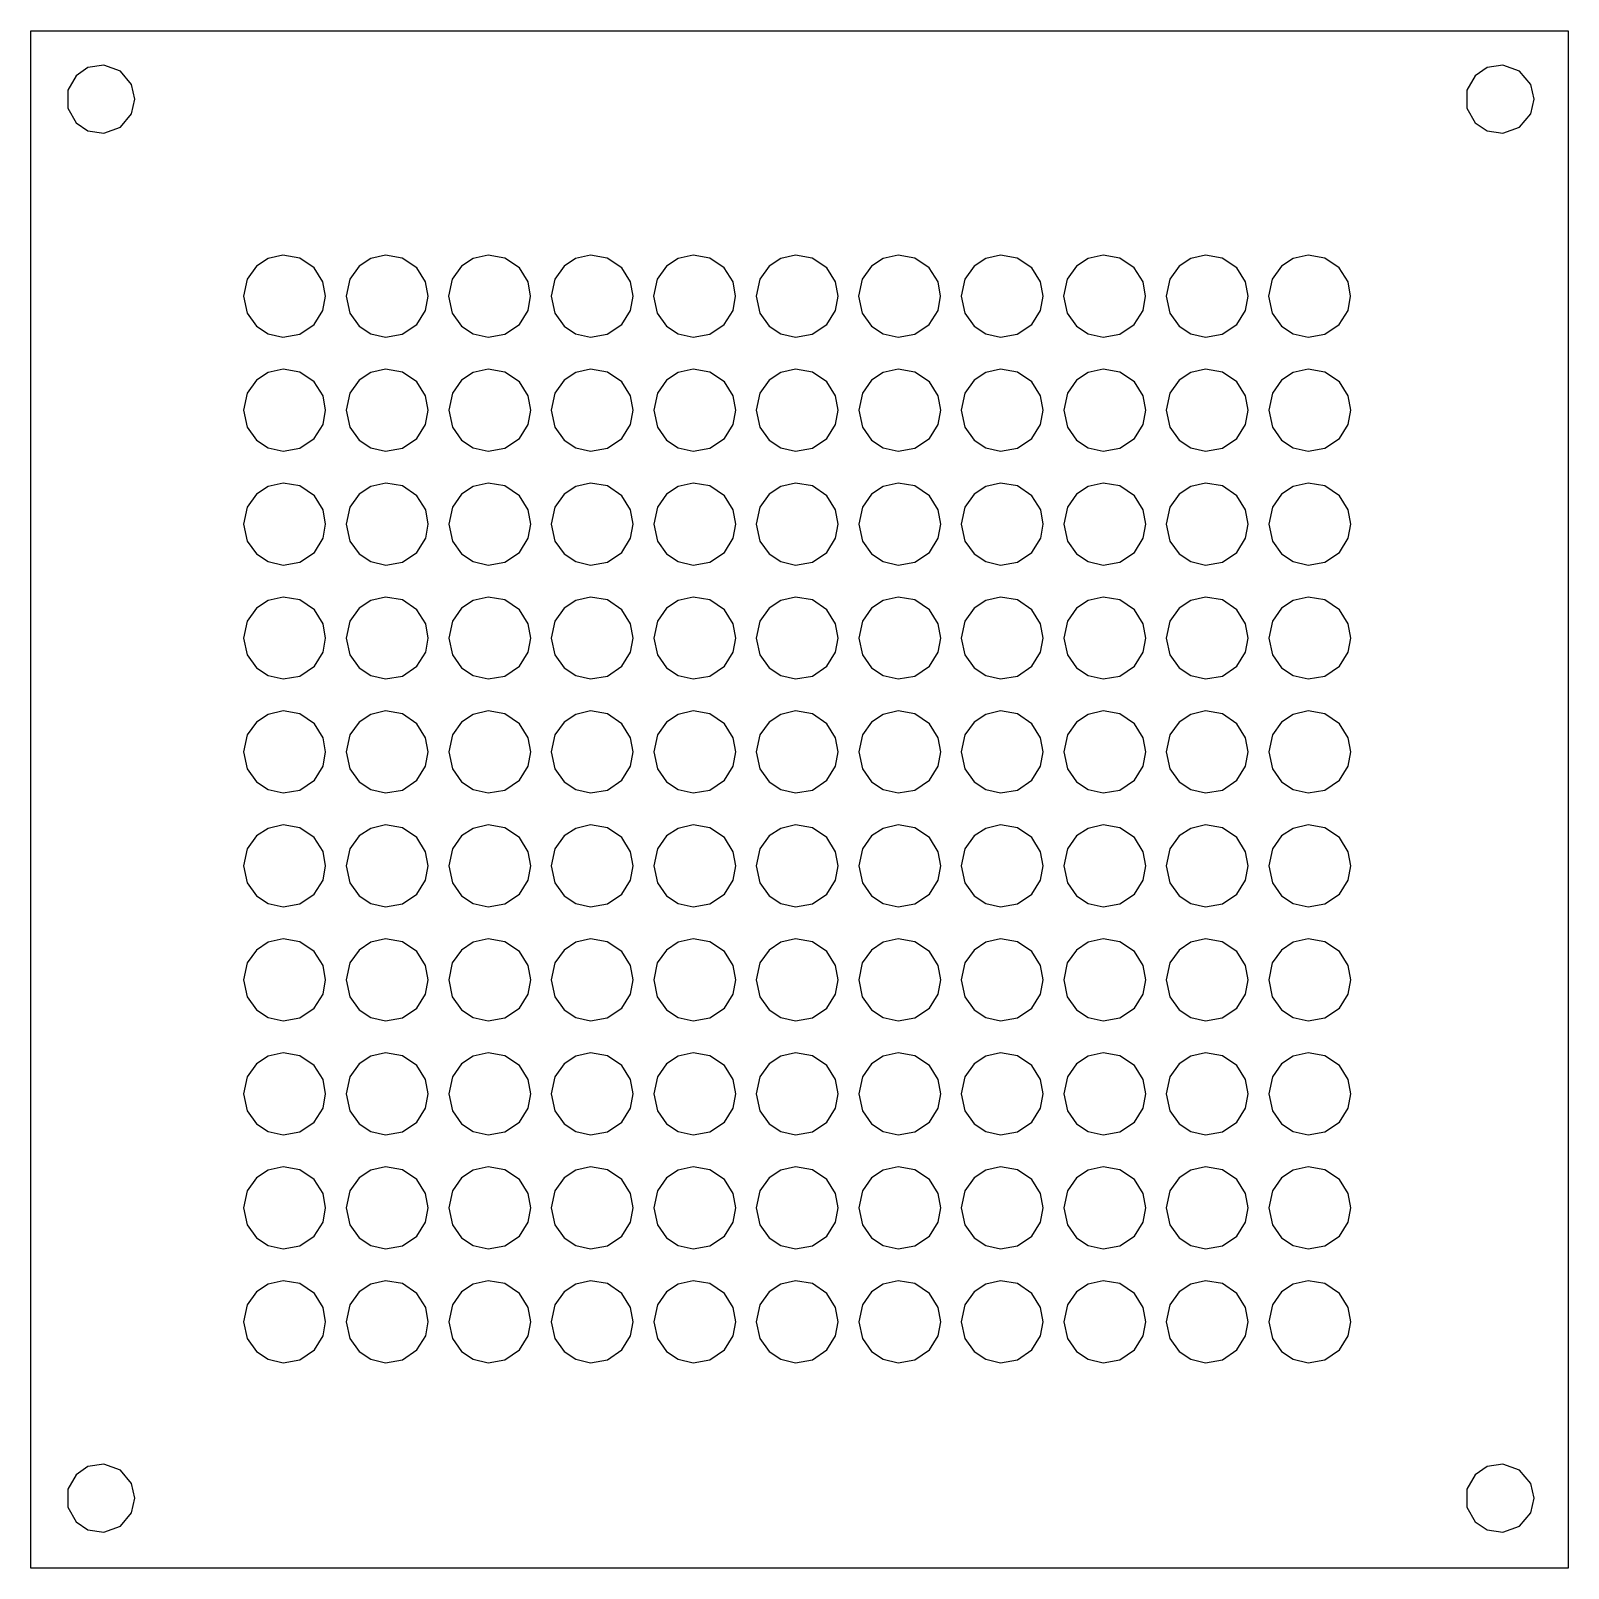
# Model space of a CAD drawing. Extents: x 0 to 450, y -450 to 0.
import ezdxf

# ---------------------------------------------------------------- set-up
doc = ezdxf.new("R2010")
doc.units = 0
doc.layers.get('0').update_dxf_attribs({"linetype": 'continuous'})

# ---------------------------------------------------------------- blocks, each defined once
blk = doc.blocks.new('EXTRUDE')
at = {"color": 7}
for p, q in [((0, 0), (450, 0)), ((0, -450), (0, 0)), ((450, 0), (450, -450)), ((450, -450), (0, -450))]:
    blk.add_line(p, q, dxfattribs=at)
for points in [[(30.5, -20.05), (29.53, -15.75), (26.25, -11.87), (21.36, -10.09), (16.74, -10.79), (13.25, -13.16), (10.85, -17.43), (10.85, -22.67), (13.25, -26.95), (16.74, -29.32), (21.36, -30.01), (26.25, -28.24), (29.53, -24.35), (30.5, -20.05)], [(440, -20.05), (439.03, -15.75), (435.75, -11.87), (430.87, -10.09), (426.24, -10.78), (422.76, -13.16), (420.35, -17.43), (420.35, -22.67), (422.76, -26.94), (426.24, -29.32), (430.87, -30.01), (435.75, -28.23), (439.03, -24.35), (440, -20.05)], [(86.28, -77.69), (85.53, -73.52), (82.97, -69.42), (78.72, -66.54), (73.81, -65.7), (69.47, -66.69), (66.07, -68.94), (63.35, -72.73), (62.28, -77.69), (63.35, -82.65), (66.07, -86.44), (69.47, -88.68), (73.81, -89.68), (78.72, -88.83), (82.97, -85.96), (85.53, -81.86), (86.28, -77.69)], [(116.31, -77.69), (115.56, -73.52), (113, -69.42), (108.75, -66.54), (103.84, -65.7), (99.5, -66.69), (96.1, -68.94), (93.38, -72.73), (92.31, -77.69), (93.38, -82.65), (96.1, -86.44), (99.5, -88.69), (103.84, -89.68), (108.75, -88.84), (113, -85.96), (115.56, -81.86), (116.31, -77.69)], [(146.3, -77.69), (145.56, -73.52), (143, -69.42), (138.75, -66.54), (133.84, -65.7), (129.5, -66.69), (126.09, -68.94), (123.38, -72.73), (122.3, -77.69), (123.38, -82.65), (126.09, -86.44), (129.5, -88.69), (133.84, -89.68), (138.75, -88.84), (143, -85.96), (145.56, -81.86), (146.3, -77.69)], [(176.29, -77.69), (175.54, -73.52), (172.98, -69.42), (168.73, -66.54), (163.83, -65.7), (159.48, -66.69), (156.08, -68.94), (153.36, -72.73), (152.29, -77.69), (153.36, -82.65), (156.08, -86.44), (159.48, -88.69), (163.83, -89.68), (168.73, -88.84), (172.98, -85.96), (175.54, -81.86), (176.29, -77.69)], [(206.3, -77.69), (205.55, -73.52), (202.99, -69.42), (198.75, -66.54), (193.84, -65.7), (189.5, -66.69), (186.09, -68.94), (183.38, -72.73), (182.3, -77.69), (183.38, -82.65), (186.09, -86.44), (189.5, -88.69), (193.84, -89.68), (198.75, -88.84), (202.99, -85.96), (205.55, -81.86), (206.3, -77.69)], [(236.3, -77.69), (235.55, -73.52), (232.99, -69.42), (228.74, -66.54), (223.84, -65.7), (219.49, -66.69), (216.09, -68.94), (213.37, -72.73), (212.3, -77.69), (213.37, -82.65), (216.09, -86.44), (219.49, -88.69), (223.84, -89.68), (228.74, -88.84), (232.99, -85.96), (235.55, -81.86), (236.3, -77.69)], [(266.3, -77.69), (265.55, -73.52), (262.99, -69.42), (258.74, -66.54), (253.84, -65.7), (249.49, -66.69), (246.09, -68.94), (243.37, -72.73), (242.3, -77.69), (243.37, -82.65), (246.09, -86.44), (249.49, -88.69), (253.84, -89.68), (258.74, -88.84), (262.99, -85.96), (265.55, -81.86), (266.3, -77.69)], [(296.3, -77.69), (295.55, -73.52), (292.99, -69.42), (288.75, -66.54), (283.84, -65.7), (279.5, -66.69), (276.09, -68.94), (273.38, -72.73), (272.3, -77.69), (273.38, -82.65), (276.09, -86.44), (279.5, -88.69), (283.84, -89.68), (288.75, -88.84), (292.99, -85.96), (295.55, -81.86), (296.3, -77.69)], [(326.3, -77.69), (325.55, -73.52), (322.99, -69.42), (318.74, -66.54), (313.84, -65.7), (309.49, -66.69), (306.09, -68.94), (303.37, -72.73), (302.3, -77.69), (303.37, -82.65), (306.09, -86.44), (309.49, -88.69), (313.84, -89.68), (318.74, -88.84), (322.99, -85.96), (325.55, -81.86), (326.3, -77.69)], [(356.29, -77.69), (355.54, -73.52), (352.98, -69.42), (348.74, -66.54), (343.83, -65.7), (339.49, -66.69), (336.08, -68.94), (333.37, -72.73), (332.29, -77.69), (333.37, -82.65), (336.08, -86.44), (339.49, -88.69), (343.83, -89.68), (348.74, -88.84), (352.98, -85.96), (355.54, -81.86), (356.29, -77.69)], [(386.3, -77.69), (385.55, -73.52), (382.99, -69.42), (378.74, -66.54), (373.84, -65.7), (369.49, -66.69), (366.09, -68.94), (363.37, -72.73), (362.3, -77.69), (363.37, -82.65), (366.09, -86.44), (369.49, -88.69), (373.84, -89.68), (378.74, -88.84), (382.99, -85.96), (385.55, -81.86), (386.3, -77.69)], [(86.3, -111.04), (85.55, -106.88), (82.99, -102.77), (78.75, -99.9), (73.84, -99.05), (69.5, -100.05), (66.09, -102.29), (63.37, -106.08), (62.3, -111.04), (63.37, -116.01), (66.09, -119.79), (69.5, -122.04), (73.84, -123.03), (78.75, -122.19), (82.99, -119.31), (85.55, -115.21), (86.3, -111.04)], [(116.33, -111.04), (115.58, -106.88), (113.02, -102.77), (108.78, -99.9), (103.87, -99.05), (99.53, -100.05), (96.12, -102.29), (93.4, -106.08), (92.33, -111.04), (93.4, -116.01), (96.12, -119.79), (99.53, -122.04), (103.87, -123.03), (108.78, -122.19), (113.02, -119.31), (115.58, -115.21), (116.33, -111.04)], [(146.33, -111.04), (145.58, -106.88), (143.02, -102.77), (138.77, -99.9), (133.86, -99.05), (129.52, -100.05), (126.12, -102.29), (123.4, -106.08), (122.33, -111.04), (123.4, -116.01), (126.12, -119.79), (129.52, -122.04), (133.86, -123.03), (138.77, -122.19), (143.02, -119.31), (145.58, -115.21), (146.33, -111.04)], [(176.31, -111.04), (175.57, -106.88), (173.01, -102.77), (168.76, -99.9), (163.85, -99.05), (159.51, -100.05), (156.1, -102.29), (153.39, -106.08), (152.31, -111.04), (153.39, -116.01), (156.1, -119.79), (159.51, -122.04), (163.85, -123.03), (168.76, -122.19), (173.01, -119.31), (175.57, -115.21), (176.31, -111.04)], [(206.32, -111.04), (205.58, -106.88), (203.02, -102.77), (198.77, -99.9), (193.86, -99.05), (189.52, -100.05), (186.11, -102.29), (183.4, -106.08), (182.32, -111.04), (183.4, -116.01), (186.11, -119.79), (189.52, -122.04), (193.86, -123.03), (198.77, -122.19), (203.02, -119.31), (205.58, -115.21), (206.32, -111.04)], [(236.32, -111.04), (235.57, -106.88), (233.01, -102.77), (228.77, -99.9), (223.86, -99.05), (219.52, -100.05), (216.11, -102.29), (213.4, -106.08), (212.32, -111.04), (213.4, -116.01), (216.11, -119.79), (219.52, -122.04), (223.86, -123.03), (228.77, -122.19), (233.01, -119.31), (235.57, -115.21), (236.32, -111.04)], [(266.32, -111.04), (265.58, -106.88), (263.02, -102.77), (258.77, -99.9), (253.86, -99.05), (249.52, -100.05), (246.11, -102.29), (243.4, -106.08), (242.32, -111.04), (243.4, -116.01), (246.11, -119.79), (249.52, -122.04), (253.86, -123.03), (258.77, -122.19), (263.02, -119.31), (265.58, -115.21), (266.32, -111.04)], [(296.32, -111.04), (295.58, -106.88), (293.02, -102.77), (288.77, -99.9), (283.86, -99.05), (279.52, -100.05), (276.11, -102.29), (273.4, -106.08), (272.32, -111.04), (273.4, -116.01), (276.11, -119.79), (279.52, -122.04), (283.86, -123.03), (288.77, -122.19), (293.02, -119.31), (295.58, -115.21), (296.32, -111.04)], [(326.32, -111.04), (325.58, -106.88), (323.02, -102.77), (318.77, -99.9), (313.86, -99.05), (309.52, -100.05), (306.11, -102.29), (303.4, -106.08), (302.32, -111.04), (303.4, -116.01), (306.11, -119.79), (309.52, -122.04), (313.86, -123.03), (318.77, -122.19), (323.02, -119.31), (325.58, -115.21), (326.32, -111.04)], [(356.31, -111.04), (355.57, -106.88), (353.01, -102.77), (348.76, -99.9), (343.85, -99.05), (339.51, -100.05), (336.1, -102.29), (333.39, -106.08), (332.31, -111.04), (333.39, -116.01), (336.1, -119.79), (339.51, -122.04), (343.85, -123.03), (348.76, -122.19), (353.01, -119.31), (355.57, -115.21), (356.31, -111.04)], [(386.32, -111.04), (385.57, -106.88), (383.01, -102.77), (378.77, -99.9), (373.86, -99.05), (369.52, -100.05), (366.11, -102.29), (363.4, -106.08), (362.32, -111.04), (363.4, -116.01), (366.11, -119.79), (369.52, -122.04), (373.86, -123.03), (378.77, -122.19), (383.01, -119.31), (385.57, -115.21), (386.32, -111.04)], [(86.31, -144.39), (85.56, -140.22), (83, -136.11), (78.75, -133.24), (73.85, -132.39), (69.5, -133.39), (66.1, -135.63), (63.38, -139.42), (62.31, -144.39), (63.38, -149.35), (66.1, -153.14), (69.5, -155.38), (73.85, -156.38), (78.75, -155.53), (83, -152.66), (85.56, -148.55), (86.31, -144.39)], [(116.34, -144.39), (115.59, -140.22), (113.03, -136.11), (108.78, -133.24), (103.88, -132.4), (99.53, -133.39), (96.13, -135.63), (93.41, -139.42), (92.34, -144.39), (93.41, -149.35), (96.13, -153.14), (99.53, -155.38), (103.88, -156.38), (108.78, -155.53), (113.03, -152.66), (115.59, -148.55), (116.34, -144.39)], [(146.33, -144.39), (145.59, -140.22), (143.03, -136.11), (138.78, -133.24), (133.87, -132.4), (129.53, -133.39), (126.12, -135.63), (123.41, -139.42), (122.33, -144.39), (123.41, -149.35), (126.12, -153.14), (129.53, -155.38), (133.87, -156.38), (138.78, -155.53), (143.03, -152.66), (145.59, -148.55), (146.33, -144.39)], [(176.32, -144.39), (175.57, -140.22), (173.02, -136.11), (168.77, -133.24), (163.86, -132.4), (159.52, -133.39), (156.11, -135.63), (153.4, -139.42), (152.32, -144.39), (153.4, -149.35), (156.11, -153.14), (159.52, -155.38), (163.86, -156.38), (168.77, -155.53), (173.02, -152.66), (175.57, -148.55), (176.32, -144.39)], [(206.33, -144.39), (205.59, -140.22), (203.03, -136.11), (198.78, -133.24), (193.87, -132.4), (189.53, -133.39), (186.12, -135.63), (183.41, -139.42), (182.33, -144.39), (183.41, -149.35), (186.12, -153.14), (189.53, -155.38), (193.87, -156.38), (198.78, -155.53), (203.03, -152.66), (205.59, -148.55), (206.33, -144.39)], [(236.33, -144.39), (235.58, -140.22), (233.02, -136.11), (228.78, -133.24), (223.87, -132.4), (219.52, -133.39), (216.12, -135.63), (213.4, -139.42), (212.33, -144.39), (213.4, -149.35), (216.12, -153.14), (219.52, -155.38), (223.87, -156.38), (228.78, -155.53), (233.02, -152.66), (235.58, -148.55), (236.33, -144.39)], [(266.33, -144.39), (265.58, -140.22), (263.03, -136.11), (258.78, -133.24), (253.87, -132.4), (249.53, -133.39), (246.12, -135.63), (243.41, -139.42), (242.33, -144.39), (243.41, -149.35), (246.12, -153.14), (249.53, -155.38), (253.87, -156.38), (258.78, -155.53), (263.03, -152.66), (265.58, -148.55), (266.33, -144.39)], [(296.33, -144.39), (295.59, -140.22), (293.03, -136.11), (288.78, -133.24), (283.87, -132.4), (279.53, -133.39), (276.12, -135.63), (273.41, -139.42), (272.33, -144.39), (273.41, -149.35), (276.12, -153.14), (279.53, -155.38), (283.87, -156.38), (288.78, -155.53), (293.03, -152.66), (295.59, -148.55), (296.33, -144.39)], [(326.33, -144.39), (325.59, -140.22), (323.03, -136.11), (318.78, -133.24), (313.87, -132.4), (309.53, -133.39), (306.12, -135.63), (303.41, -139.42), (302.33, -144.39), (303.41, -149.35), (306.12, -153.14), (309.53, -155.38), (313.87, -156.38), (318.78, -155.53), (323.03, -152.66), (325.59, -148.55), (326.33, -144.39)], [(356.32, -144.39), (355.58, -140.22), (353.02, -136.11), (348.77, -133.24), (343.86, -132.4), (339.52, -133.39), (336.11, -135.63), (333.4, -139.42), (332.32, -144.39), (333.4, -149.35), (336.11, -153.14), (339.52, -155.38), (343.86, -156.38), (348.77, -155.53), (353.02, -152.66), (355.58, -148.55), (356.32, -144.39)], [(386.33, -144.39), (385.58, -140.22), (383.02, -136.11), (378.78, -133.24), (373.87, -132.4), (369.52, -133.39), (366.12, -135.63), (363.4, -139.42), (362.33, -144.39), (363.4, -149.35), (366.12, -153.14), (369.52, -155.38), (373.87, -156.38), (378.78, -155.53), (383.02, -152.66), (385.58, -148.55), (386.33, -144.39)], [(86.3, -177.74), (85.56, -173.57), (83, -169.46), (78.75, -166.59), (73.84, -165.74), (69.5, -166.74), (66.09, -168.98), (63.38, -172.77), (62.3, -177.74), (63.38, -182.7), (66.09, -186.49), (69.5, -188.73), (73.84, -189.73), (78.75, -188.88), (83, -186.01), (85.56, -181.9), (86.3, -177.74)], [(116.33, -177.74), (115.59, -173.57), (113.03, -169.46), (108.78, -166.59), (103.87, -165.74), (99.53, -166.74), (96.12, -168.98), (93.41, -172.77), (92.33, -177.74), (93.41, -182.7), (96.12, -186.49), (99.53, -188.73), (103.87, -189.73), (108.78, -188.88), (113.03, -186.01), (115.59, -181.9), (116.33, -177.74)], [(146.33, -177.74), (145.58, -173.57), (143.02, -169.46), (138.78, -166.59), (133.87, -165.74), (129.52, -166.74), (126.12, -168.98), (123.4, -172.77), (122.33, -177.74), (123.4, -182.7), (126.12, -186.49), (129.52, -188.73), (133.87, -189.73), (138.78, -188.88), (143.02, -186.01), (145.58, -181.9), (146.33, -177.74)], [(176.32, -177.74), (175.57, -173.57), (173.01, -169.46), (168.76, -166.59), (163.86, -165.74), (159.51, -166.74), (156.11, -168.98), (153.39, -172.77), (152.32, -177.74), (153.39, -182.7), (156.11, -186.49), (159.51, -188.73), (163.86, -189.73), (168.76, -188.88), (173.01, -186.01), (175.57, -181.9), (176.32, -177.74)], [(206.33, -177.74), (205.58, -173.57), (203.02, -169.46), (198.77, -166.59), (193.87, -165.74), (189.52, -166.74), (186.12, -168.98), (183.4, -172.77), (182.33, -177.74), (183.4, -182.7), (186.12, -186.49), (189.52, -188.73), (193.87, -189.73), (198.77, -188.88), (203.02, -186.01), (205.58, -181.9), (206.33, -177.74)], [(236.32, -177.74), (235.58, -173.57), (233.02, -169.46), (228.77, -166.59), (223.86, -165.74), (219.52, -166.74), (216.11, -168.98), (213.4, -172.77), (212.33, -177.74), (213.4, -182.7), (216.11, -186.49), (219.52, -188.73), (223.86, -189.73), (228.77, -188.88), (233.02, -186.01), (235.58, -181.9), (236.32, -177.74)], [(266.33, -177.74), (265.58, -173.57), (263.02, -169.46), (258.77, -166.59), (253.87, -165.74), (249.52, -166.74), (246.12, -168.98), (243.4, -172.77), (242.33, -177.74), (243.4, -182.7), (246.12, -186.49), (249.52, -188.73), (253.87, -189.73), (258.77, -188.88), (263.02, -186.01), (265.58, -181.9), (266.33, -177.74)], [(296.33, -177.74), (295.58, -173.57), (293.02, -169.46), (288.77, -166.59), (283.87, -165.74), (279.52, -166.74), (276.12, -168.98), (273.4, -172.77), (272.33, -177.74), (273.4, -182.7), (276.12, -186.49), (279.52, -188.73), (283.87, -189.73), (288.77, -188.88), (293.02, -186.01), (295.58, -181.9), (296.33, -177.74)], [(326.33, -177.74), (325.58, -173.57), (323.02, -169.46), (318.77, -166.59), (313.87, -165.74), (309.52, -166.74), (306.12, -168.98), (303.4, -172.77), (302.33, -177.74), (303.4, -182.7), (306.12, -186.49), (309.52, -188.73), (313.87, -189.73), (318.77, -188.88), (323.02, -186.01), (325.58, -181.9), (326.33, -177.74)], [(356.32, -177.74), (355.57, -173.57), (353.01, -169.46), (348.76, -166.59), (343.86, -165.74), (339.51, -166.74), (336.11, -168.98), (333.39, -172.77), (332.32, -177.74), (333.39, -182.7), (336.11, -186.49), (339.51, -188.73), (343.86, -189.73), (348.76, -188.88), (353.01, -186.01), (355.57, -181.9), (356.32, -177.74)], [(386.32, -177.74), (385.58, -173.57), (383.02, -169.46), (378.77, -166.59), (373.86, -165.74), (369.52, -166.74), (366.11, -168.98), (363.4, -172.77), (362.32, -177.74), (363.4, -182.7), (366.11, -186.49), (369.52, -188.73), (373.86, -189.73), (378.77, -188.88), (383.02, -186.01), (385.58, -181.9), (386.32, -177.74)], [(86.3, -211.08), (85.55, -206.92), (83, -202.81), (78.75, -199.94), (73.84, -199.09), (69.5, -200.09), (66.09, -202.33), (63.38, -206.12), (62.3, -211.08), (63.38, -216.05), (66.09, -219.83), (69.5, -222.08), (73.84, -223.07), (78.75, -222.23), (83, -219.35), (85.55, -215.25), (86.3, -211.08)], [(116.33, -211.08), (115.58, -206.92), (113.03, -202.81), (108.78, -199.94), (103.87, -199.09), (99.53, -200.09), (96.12, -202.33), (93.41, -206.12), (92.33, -211.08), (93.41, -216.05), (96.12, -219.83), (99.53, -222.08), (103.87, -223.07), (108.78, -222.23), (113.03, -219.35), (115.58, -215.25), (116.33, -211.08)], [(146.33, -211.08), (145.58, -206.92), (143.02, -202.81), (138.77, -199.94), (133.87, -199.09), (129.52, -200.09), (126.12, -202.33), (123.4, -206.12), (122.33, -211.08), (123.4, -216.05), (126.12, -219.83), (129.52, -222.08), (133.87, -223.07), (138.77, -222.23), (143.02, -219.35), (145.58, -215.25), (146.33, -211.08)], [(176.31, -211.08), (175.57, -206.92), (173.01, -202.81), (168.76, -199.94), (163.85, -199.09), (159.51, -200.09), (156.1, -202.33), (153.39, -206.12), (152.31, -211.08), (153.39, -216.05), (156.1, -219.83), (159.51, -222.08), (163.85, -223.07), (168.76, -222.23), (173.01, -219.35), (175.57, -215.25), (176.31, -211.08)], [(206.33, -211.08), (205.58, -206.92), (203.02, -202.81), (198.77, -199.94), (193.86, -199.09), (189.52, -200.09), (186.12, -202.33), (183.4, -206.12), (182.33, -211.08), (183.4, -216.05), (186.12, -219.83), (189.52, -222.08), (193.86, -223.07), (198.77, -222.23), (203.02, -219.35), (205.58, -215.25), (206.33, -211.08)], [(236.32, -211.08), (235.58, -206.92), (233.02, -202.81), (228.77, -199.94), (223.86, -199.09), (219.52, -200.09), (216.11, -202.33), (213.4, -206.12), (212.32, -211.08), (213.4, -216.05), (216.11, -219.83), (219.52, -222.08), (223.86, -223.07), (228.77, -222.23), (233.02, -219.35), (235.58, -215.25), (236.32, -211.08)], [(266.32, -211.08), (265.58, -206.92), (263.02, -202.81), (258.77, -199.94), (253.86, -199.09), (249.52, -200.09), (246.11, -202.33), (243.4, -206.12), (242.32, -211.08), (243.4, -216.05), (246.11, -219.83), (249.52, -222.08), (253.86, -223.07), (258.77, -222.23), (263.02, -219.35), (265.58, -215.25), (266.32, -211.08)], [(296.33, -211.08), (295.58, -206.92), (293.02, -202.81), (288.77, -199.94), (283.86, -199.09), (279.52, -200.09), (276.12, -202.33), (273.4, -206.12), (272.33, -211.08), (273.4, -216.05), (276.12, -219.83), (279.52, -222.08), (283.86, -223.07), (288.77, -222.23), (293.02, -219.35), (295.58, -215.25), (296.33, -211.08)], [(326.32, -211.08), (325.58, -206.92), (323.02, -202.81), (318.77, -199.94), (313.86, -199.09), (309.52, -200.09), (306.11, -202.33), (303.4, -206.12), (302.32, -211.08), (303.4, -216.05), (306.11, -219.83), (309.52, -222.08), (313.86, -223.07), (318.77, -222.23), (323.02, -219.35), (325.58, -215.25), (326.32, -211.08)], [(356.32, -211.08), (355.57, -206.92), (353.01, -202.81), (348.76, -199.94), (343.85, -199.09), (339.51, -200.09), (336.11, -202.33), (333.39, -206.12), (332.32, -211.08), (333.39, -216.05), (336.11, -219.83), (339.51, -222.08), (343.85, -223.07), (348.76, -222.23), (353.01, -219.35), (355.57, -215.25), (356.32, -211.08)], [(386.32, -211.08), (385.58, -206.92), (383.02, -202.81), (378.77, -199.94), (373.86, -199.09), (369.52, -200.09), (366.11, -202.33), (363.4, -206.12), (362.32, -211.08), (363.4, -216.05), (366.11, -219.83), (369.52, -222.08), (373.86, -223.07), (378.77, -222.23), (383.02, -219.35), (385.58, -215.25), (386.32, -211.08)], [(86.3, -244.43), (85.55, -240.26), (82.99, -236.16), (78.75, -233.29), (73.84, -232.44), (69.5, -233.44), (66.09, -235.68), (63.38, -239.47), (62.3, -244.43), (63.38, -249.39), (66.09, -253.18), (69.5, -255.43), (73.84, -256.42), (78.75, -255.58), (82.99, -252.7), (85.55, -248.6), (86.3, -244.43)], [(116.33, -244.43), (115.58, -240.27), (113.02, -236.16), (108.78, -233.29), (103.87, -232.44), (99.53, -233.44), (96.12, -235.68), (93.41, -239.47), (92.33, -244.43), (93.41, -249.4), (96.12, -253.18), (99.53, -255.43), (103.87, -256.42), (108.78, -255.58), (113.02, -252.7), (115.58, -248.6), (116.33, -244.43)], [(146.33, -244.43), (145.58, -240.27), (143.02, -236.16), (138.77, -233.29), (133.86, -232.44), (129.52, -233.44), (126.12, -235.68), (123.4, -239.47), (122.33, -244.43), (123.4, -249.4), (126.12, -253.18), (129.52, -255.43), (133.86, -256.42), (138.77, -255.58), (143.02, -252.7), (145.58, -248.6), (146.33, -244.43)], [(176.31, -244.43), (175.57, -240.27), (173.01, -236.16), (168.76, -233.29), (163.85, -232.44), (159.51, -233.44), (156.1, -235.68), (153.39, -239.47), (152.31, -244.43), (153.39, -249.4), (156.1, -253.18), (159.51, -255.43), (163.85, -256.42), (168.76, -255.58), (173.01, -252.7), (175.57, -248.6), (176.31, -244.43)], [(206.33, -244.43), (205.58, -240.27), (203.02, -236.16), (198.77, -233.29), (193.86, -232.44), (189.52, -233.44), (186.11, -235.68), (183.4, -239.47), (182.33, -244.43), (183.4, -249.4), (186.11, -253.18), (189.52, -255.43), (193.86, -256.42), (198.77, -255.58), (203.02, -252.7), (205.58, -248.6), (206.33, -244.43)], [(236.32, -244.43), (235.58, -240.27), (233.02, -236.16), (228.77, -233.29), (223.86, -232.44), (219.52, -233.44), (216.11, -235.68), (213.4, -239.47), (212.32, -244.43), (213.4, -249.4), (216.11, -253.18), (219.52, -255.43), (223.86, -256.42), (228.77, -255.58), (233.02, -252.7), (235.58, -248.6), (236.32, -244.43)], [(266.32, -244.43), (265.58, -240.27), (263.02, -236.16), (258.77, -233.29), (253.86, -232.44), (249.52, -233.44), (246.11, -235.68), (243.4, -239.47), (242.32, -244.43), (243.4, -249.4), (246.11, -253.18), (249.52, -255.43), (253.86, -256.42), (258.77, -255.58), (263.02, -252.7), (265.58, -248.6), (266.32, -244.43)], [(296.33, -244.43), (295.58, -240.27), (293.02, -236.16), (288.77, -233.29), (283.86, -232.44), (279.52, -233.44), (276.11, -235.68), (273.4, -239.47), (272.33, -244.43), (273.4, -249.4), (276.11, -253.18), (279.52, -255.43), (283.86, -256.42), (288.77, -255.58), (293.02, -252.7), (295.58, -248.6), (296.33, -244.43)], [(326.32, -244.43), (325.58, -240.27), (323.02, -236.16), (318.77, -233.29), (313.86, -232.44), (309.52, -233.44), (306.11, -235.68), (303.4, -239.47), (302.32, -244.43), (303.4, -249.4), (306.11, -253.18), (309.52, -255.43), (313.86, -256.42), (318.77, -255.58), (323.02, -252.7), (325.58, -248.6), (326.32, -244.43)], [(356.32, -244.43), (355.57, -240.27), (353.01, -236.16), (348.76, -233.29), (343.85, -232.44), (339.51, -233.44), (336.1, -235.68), (333.39, -239.47), (332.32, -244.43), (333.39, -249.4), (336.1, -253.18), (339.51, -255.43), (343.85, -256.42), (348.76, -255.58), (353.01, -252.7), (355.57, -248.6), (356.32, -244.43)], [(386.32, -244.43), (385.57, -240.27), (383.02, -236.16), (378.77, -233.29), (373.86, -232.44), (369.52, -233.44), (366.11, -235.68), (363.4, -239.47), (362.32, -244.43), (363.4, -249.4), (366.11, -253.18), (369.52, -255.43), (373.86, -256.42), (378.77, -255.58), (383.02, -252.7), (385.57, -248.6), (386.32, -244.43)], [(86.29, -277.8), (85.55, -273.63), (82.99, -269.53), (78.74, -266.65), (73.83, -265.81), (69.49, -266.8), (66.08, -269.05), (63.37, -272.84), (62.29, -277.8), (63.37, -282.76), (66.08, -286.55), (69.49, -288.8), (73.83, -289.79), (78.74, -288.95), (82.99, -286.07), (85.55, -281.97), (86.29, -277.8)], [(116.32, -277.8), (115.58, -273.63), (113.02, -269.53), (108.77, -266.65), (103.86, -265.81), (99.52, -266.8), (96.11, -269.05), (93.4, -272.84), (92.32, -277.8), (93.4, -282.76), (96.11, -286.55), (99.52, -288.8), (103.86, -289.79), (108.77, -288.95), (113.02, -286.07), (115.58, -281.97), (116.32, -277.8)], [(146.32, -277.8), (145.57, -273.63), (143.01, -269.53), (138.77, -266.65), (133.86, -265.81), (129.52, -266.8), (126.11, -269.05), (123.39, -272.84), (122.32, -277.8), (123.39, -282.76), (126.11, -286.55), (129.52, -288.8), (133.86, -289.79), (138.77, -288.95), (143.01, -286.07), (145.57, -281.97), (146.32, -277.8)], [(176.31, -277.8), (175.56, -273.63), (173, -269.53), (168.75, -266.65), (163.85, -265.81), (159.5, -266.8), (156.1, -269.05), (153.38, -272.84), (152.31, -277.8), (153.38, -282.76), (156.1, -286.55), (159.5, -288.8), (163.85, -289.79), (168.75, -288.95), (173, -286.07), (175.56, -281.97), (176.31, -277.8)], [(206.32, -277.8), (205.57, -273.63), (203.01, -269.53), (198.76, -266.65), (193.86, -265.81), (189.51, -266.8), (186.11, -269.05), (183.39, -272.84), (182.32, -277.8), (183.39, -282.76), (186.11, -286.55), (189.51, -288.8), (193.86, -289.79), (198.76, -288.95), (203.01, -286.07), (205.57, -281.97), (206.32, -277.8)], [(236.32, -277.8), (235.57, -273.63), (233.01, -269.53), (228.76, -266.65), (223.85, -265.81), (219.51, -266.8), (216.1, -269.05), (213.39, -272.84), (212.32, -277.8), (213.39, -282.76), (216.1, -286.55), (219.51, -288.8), (223.85, -289.79), (228.76, -288.95), (233.01, -286.07), (235.57, -281.97), (236.32, -277.8)], [(266.32, -277.8), (265.57, -273.63), (263.01, -269.53), (258.76, -266.65), (253.86, -265.81), (249.51, -266.8), (246.11, -269.05), (243.39, -272.84), (242.32, -277.8), (243.39, -282.76), (246.11, -286.55), (249.51, -288.8), (253.86, -289.79), (258.76, -288.95), (263.01, -286.07), (265.57, -281.97), (266.32, -277.8)], [(296.32, -277.8), (295.57, -273.63), (293.01, -269.53), (288.76, -266.65), (283.86, -265.81), (279.51, -266.8), (276.11, -269.05), (273.39, -272.84), (272.32, -277.8), (273.39, -282.76), (276.11, -286.55), (279.51, -288.8), (283.86, -289.79), (288.76, -288.95), (293.01, -286.07), (295.57, -281.97), (296.32, -277.8)], [(326.32, -277.8), (325.57, -273.63), (323.01, -269.53), (318.76, -266.65), (313.86, -265.81), (309.51, -266.8), (306.11, -269.05), (303.39, -272.84), (302.32, -277.8), (303.39, -282.76), (306.11, -286.55), (309.51, -288.8), (313.86, -289.79), (318.76, -288.95), (323.01, -286.07), (325.57, -281.97), (326.32, -277.8)], [(356.31, -277.8), (355.56, -273.63), (353, -269.53), (348.75, -266.65), (343.85, -265.81), (339.5, -266.8), (336.1, -269.05), (333.38, -272.84), (332.31, -277.8), (333.38, -282.76), (336.1, -286.55), (339.5, -288.8), (343.85, -289.79), (348.75, -288.95), (353, -286.07), (355.56, -281.97), (356.31, -277.8)], [(386.32, -277.8), (385.57, -273.63), (383.01, -269.53), (378.76, -266.65), (373.85, -265.81), (369.51, -266.8), (366.1, -269.05), (363.39, -272.84), (362.32, -277.8), (363.39, -282.76), (366.1, -286.55), (369.51, -288.8), (373.85, -289.79), (378.76, -288.95), (383.01, -286.07), (385.57, -281.97), (386.32, -277.8)], [(86.3, -311.14), (85.55, -306.98), (82.99, -302.87), (78.75, -300), (73.84, -299.15), (69.5, -300.15), (66.09, -302.39), (63.38, -306.18), (62.3, -311.14), (63.38, -316.11), (66.09, -319.89), (69.5, -322.14), (73.84, -323.13), (78.75, -322.29), (82.99, -319.41), (85.55, -315.31), (86.3, -311.14)], [(116.33, -311.14), (115.58, -306.98), (113.02, -302.87), (108.78, -300), (103.87, -299.15), (99.53, -300.15), (96.12, -302.39), (93.41, -306.18), (92.33, -311.14), (93.41, -316.11), (96.12, -319.9), (99.53, -322.14), (103.87, -323.13), (108.78, -322.29), (113.02, -319.42), (115.58, -315.31), (116.33, -311.14)], [(146.33, -311.14), (145.58, -306.98), (143.02, -302.87), (138.77, -300), (133.86, -299.15), (129.52, -300.15), (126.12, -302.39), (123.4, -306.18), (122.33, -311.14), (123.4, -316.11), (126.12, -319.9), (129.52, -322.14), (133.86, -323.13), (138.77, -322.29), (143.02, -319.42), (145.58, -315.31), (146.33, -311.14)], [(176.31, -311.14), (175.57, -306.98), (173.01, -302.87), (168.76, -300), (163.85, -299.15), (159.51, -300.15), (156.1, -302.39), (153.39, -306.18), (152.31, -311.14), (153.39, -316.11), (156.1, -319.9), (159.51, -322.14), (163.85, -323.13), (168.76, -322.29), (173.01, -319.42), (175.57, -315.31), (176.31, -311.14)], [(206.32, -311.14), (205.58, -306.98), (203.02, -302.87), (198.77, -300), (193.86, -299.15), (189.52, -300.15), (186.11, -302.39), (183.4, -306.18), (182.32, -311.14), (183.4, -316.11), (186.11, -319.9), (189.52, -322.14), (193.86, -323.13), (198.77, -322.29), (203.02, -319.42), (205.58, -315.31), (206.32, -311.14)], [(236.32, -311.14), (235.57, -306.98), (233.02, -302.87), (228.77, -300), (223.86, -299.15), (219.52, -300.15), (216.11, -302.39), (213.4, -306.18), (212.32, -311.14), (213.4, -316.11), (216.11, -319.9), (219.52, -322.14), (223.86, -323.13), (228.77, -322.29), (233.02, -319.42), (235.57, -315.31), (236.32, -311.14)], [(266.32, -311.14), (265.58, -306.98), (263.02, -302.87), (258.77, -300), (253.86, -299.15), (249.52, -300.15), (246.11, -302.39), (243.4, -306.18), (242.32, -311.14), (243.4, -316.11), (246.11, -319.9), (249.52, -322.14), (253.86, -323.13), (258.77, -322.29), (263.02, -319.42), (265.58, -315.31), (266.32, -311.14)], [(296.32, -311.14), (295.58, -306.98), (293.02, -302.87), (288.77, -300), (283.86, -299.15), (279.52, -300.15), (276.11, -302.39), (273.4, -306.18), (272.32, -311.14), (273.4, -316.11), (276.11, -319.9), (279.52, -322.14), (283.86, -323.13), (288.77, -322.29), (293.02, -319.42), (295.58, -315.31), (296.32, -311.14)], [(326.32, -311.14), (325.58, -306.98), (323.02, -302.87), (318.77, -300), (313.86, -299.15), (309.52, -300.15), (306.11, -302.39), (303.4, -306.18), (302.32, -311.14), (303.4, -316.11), (306.11, -319.9), (309.52, -322.14), (313.86, -323.13), (318.77, -322.29), (323.02, -319.42), (325.58, -315.31), (326.32, -311.14)], [(356.31, -311.14), (355.57, -306.98), (353.01, -302.87), (348.76, -300), (343.85, -299.15), (339.51, -300.15), (336.1, -302.39), (333.39, -306.18), (332.31, -311.14), (333.39, -316.11), (336.1, -319.9), (339.51, -322.14), (343.85, -323.13), (348.76, -322.29), (353.01, -319.42), (355.57, -315.31), (356.31, -311.14)], [(386.32, -311.14), (385.57, -306.98), (383.02, -302.87), (378.77, -300), (373.86, -299.15), (369.52, -300.15), (366.11, -302.39), (363.4, -306.18), (362.32, -311.14), (363.4, -316.11), (366.11, -319.9), (369.52, -322.14), (373.86, -323.13), (378.77, -322.29), (383.02, -319.42), (385.57, -315.31), (386.32, -311.14)], [(86.3, -344.49), (85.55, -340.33), (82.99, -336.22), (78.75, -333.35), (73.84, -332.5), (69.49, -333.5), (66.09, -335.74), (63.37, -339.53), (62.3, -344.49), (63.37, -349.46), (66.09, -353.25), (69.49, -355.49), (73.84, -356.49), (78.75, -355.64), (82.99, -352.77), (85.55, -348.66), (86.3, -344.49)], [(116.33, -344.49), (115.58, -340.33), (113.02, -336.22), (108.78, -333.35), (103.87, -332.5), (99.53, -333.5), (96.12, -335.74), (93.4, -339.53), (92.33, -344.49), (93.4, -349.46), (96.12, -353.25), (99.53, -355.49), (103.87, -356.49), (108.78, -355.64), (113.02, -352.77), (115.58, -348.66), (116.33, -344.49)], [(146.33, -344.49), (145.58, -340.33), (143.02, -336.22), (138.77, -333.35), (133.86, -332.5), (129.52, -333.5), (126.12, -335.74), (123.4, -339.53), (122.33, -344.49), (123.4, -349.46), (126.12, -353.25), (129.52, -355.49), (133.86, -356.49), (138.77, -355.64), (143.02, -352.77), (145.58, -348.66), (146.33, -344.49)], [(176.31, -344.49), (175.57, -340.33), (173.01, -336.22), (168.76, -333.35), (163.85, -332.5), (159.51, -333.5), (156.1, -335.74), (153.39, -339.53), (152.31, -344.49), (153.39, -349.46), (156.1, -353.25), (159.51, -355.49), (163.85, -356.49), (168.76, -355.64), (173.01, -352.77), (175.57, -348.66), (176.31, -344.49)], [(206.32, -344.49), (205.58, -340.33), (203.02, -336.22), (198.77, -333.35), (193.86, -332.5), (189.52, -333.5), (186.11, -335.74), (183.4, -339.53), (182.32, -344.49), (183.4, -349.46), (186.11, -353.25), (189.52, -355.49), (193.86, -356.49), (198.77, -355.64), (203.02, -352.77), (205.58, -348.66), (206.32, -344.49)], [(236.32, -344.49), (235.57, -340.33), (233.01, -336.22), (228.77, -333.35), (223.86, -332.5), (219.52, -333.5), (216.11, -335.74), (213.4, -339.53), (212.32, -344.49), (213.4, -349.46), (216.11, -353.25), (219.52, -355.49), (223.86, -356.49), (228.77, -355.64), (233.01, -352.77), (235.57, -348.66), (236.32, -344.49)], [(266.32, -344.49), (265.58, -340.33), (263.02, -336.22), (258.77, -333.35), (253.86, -332.5), (249.52, -333.5), (246.11, -335.74), (243.4, -339.53), (242.32, -344.49), (243.4, -349.46), (246.11, -353.25), (249.52, -355.49), (253.86, -356.49), (258.77, -355.64), (263.02, -352.77), (265.58, -348.66), (266.32, -344.49)], [(296.32, -344.49), (295.58, -340.33), (293.02, -336.22), (288.77, -333.35), (283.86, -332.5), (279.52, -333.5), (276.11, -335.74), (273.4, -339.53), (272.32, -344.49), (273.4, -349.46), (276.11, -353.25), (279.52, -355.49), (283.86, -356.49), (288.77, -355.64), (293.02, -352.77), (295.58, -348.66), (296.32, -344.49)], [(326.32, -344.49), (325.58, -340.33), (323.02, -336.22), (318.77, -333.35), (313.86, -332.5), (309.52, -333.5), (306.11, -335.74), (303.4, -339.53), (302.32, -344.49), (303.4, -349.46), (306.11, -353.25), (309.52, -355.49), (313.86, -356.49), (318.77, -355.64), (323.02, -352.77), (325.58, -348.66), (326.32, -344.49)], [(356.31, -344.49), (355.57, -340.33), (353.01, -336.22), (348.76, -333.35), (343.85, -332.5), (339.51, -333.5), (336.1, -335.74), (333.39, -339.53), (332.31, -344.49), (333.39, -349.46), (336.1, -353.25), (339.51, -355.49), (343.85, -356.49), (348.76, -355.64), (353.01, -352.77), (355.57, -348.66), (356.31, -344.49)], [(386.32, -344.49), (385.57, -340.33), (383.01, -336.22), (378.77, -333.35), (373.86, -332.5), (369.52, -333.5), (366.11, -335.74), (363.4, -339.53), (362.32, -344.49), (363.4, -349.46), (366.11, -353.25), (369.52, -355.49), (373.86, -356.49), (378.77, -355.64), (383.01, -352.77), (385.57, -348.66), (386.32, -344.49)], [(86.3, -377.84), (85.56, -373.67), (83, -369.56), (78.75, -366.69), (73.84, -365.84), (69.5, -366.84), (66.09, -369.08), (63.38, -372.87), (62.3, -377.84), (63.38, -382.8), (66.09, -386.59), (69.5, -388.83), (73.84, -389.83), (78.75, -388.98), (83, -386.11), (85.56, -382), (86.3, -377.84)], [(116.33, -377.84), (115.59, -373.67), (113.03, -369.56), (108.78, -366.69), (103.87, -365.84), (99.53, -366.84), (96.12, -369.08), (93.41, -372.87), (92.33, -377.84), (93.41, -382.8), (96.12, -386.59), (99.53, -388.83), (103.87, -389.83), (108.78, -388.98), (113.03, -386.11), (115.59, -382), (116.33, -377.84)], [(146.33, -377.84), (145.58, -373.67), (143.02, -369.56), (138.77, -366.69), (133.87, -365.84), (129.52, -366.84), (126.12, -369.08), (123.4, -372.87), (122.33, -377.84), (123.4, -382.8), (126.12, -386.59), (129.52, -388.83), (133.87, -389.83), (138.77, -388.98), (143.02, -386.11), (145.58, -382), (146.33, -377.84)], [(176.32, -377.84), (175.57, -373.67), (173.01, -369.56), (168.76, -366.69), (163.85, -365.84), (159.51, -366.84), (156.1, -369.08), (153.39, -372.87), (152.32, -377.84), (153.39, -382.8), (156.1, -386.59), (159.51, -388.83), (163.85, -389.83), (168.76, -388.98), (173.01, -386.11), (175.57, -382), (176.32, -377.84)], [(206.33, -377.84), (205.58, -373.67), (203.02, -369.56), (198.77, -366.69), (193.87, -365.84), (189.52, -366.84), (186.12, -369.08), (183.4, -372.87), (182.33, -377.84), (183.4, -382.8), (186.12, -386.59), (189.52, -388.83), (193.87, -389.83), (198.77, -388.98), (203.02, -386.11), (205.58, -382), (206.33, -377.84)], [(236.32, -377.84), (235.58, -373.67), (233.02, -369.56), (228.77, -366.69), (223.86, -365.84), (219.52, -366.84), (216.11, -369.08), (213.4, -372.87), (212.32, -377.84), (213.4, -382.8), (216.11, -386.59), (219.52, -388.83), (223.86, -389.83), (228.77, -388.98), (233.02, -386.11), (235.58, -382), (236.32, -377.84)], [(266.32, -377.84), (265.58, -373.67), (263.02, -369.56), (258.77, -366.69), (253.86, -365.84), (249.52, -366.84), (246.11, -369.08), (243.4, -372.87), (242.32, -377.84), (243.4, -382.8), (246.11, -386.59), (249.52, -388.83), (253.86, -389.83), (258.77, -388.98), (263.02, -386.11), (265.58, -382), (266.32, -377.84)], [(296.33, -377.84), (295.58, -373.67), (293.02, -369.56), (288.77, -366.69), (283.87, -365.84), (279.52, -366.84), (276.12, -369.08), (273.4, -372.87), (272.33, -377.84), (273.4, -382.8), (276.12, -386.59), (279.52, -388.83), (283.87, -389.83), (288.77, -388.98), (293.02, -386.11), (295.58, -382), (296.33, -377.84)], [(326.33, -377.84), (325.58, -373.67), (323.02, -369.56), (318.77, -366.69), (313.86, -365.84), (309.52, -366.84), (306.11, -369.08), (303.4, -372.87), (302.33, -377.84), (303.4, -382.8), (306.11, -386.59), (309.52, -388.83), (313.86, -389.83), (318.77, -388.98), (323.02, -386.11), (325.58, -382), (326.33, -377.84)], [(356.32, -377.84), (355.57, -373.67), (353.01, -369.56), (348.76, -366.69), (343.86, -365.84), (339.51, -366.84), (336.11, -369.08), (333.39, -372.87), (332.32, -377.84), (333.39, -382.8), (336.11, -386.59), (339.51, -388.83), (343.86, -389.83), (348.76, -388.98), (353.01, -386.11), (355.57, -382), (356.32, -377.84)], [(386.32, -377.84), (385.58, -373.67), (383.02, -369.56), (378.77, -366.69), (373.86, -365.84), (369.52, -366.84), (366.11, -369.08), (363.4, -372.87), (362.32, -377.84), (363.4, -382.8), (366.11, -386.59), (369.52, -388.83), (373.86, -389.83), (378.77, -388.98), (383.02, -386.11), (385.58, -382), (386.32, -377.84)], [(30.5, -429.5), (29.53, -425.21), (26.25, -421.32), (21.36, -419.54), (16.74, -420.24), (13.25, -422.61), (10.85, -426.89), (10.85, -432.12), (13.25, -436.4), (16.74, -438.77), (21.36, -439.47), (26.25, -437.69), (29.53, -433.8), (30.5, -429.5)], [(440, -429.5), (439.03, -425.21), (435.75, -421.32), (430.86, -419.54), (426.24, -420.24), (422.75, -422.61), (420.35, -426.89), (420.35, -432.12), (422.75, -436.4), (426.24, -438.77), (430.86, -439.47), (435.75, -437.69), (439.03, -433.8), (440, -429.5)]]:
    blk.add_lwpolyline(points, dxfattribs=at)

msp = doc.modelspace()

# ---------------------------------------------------------------- block references
at = {"color": 7}
msp.add_blockref('EXTRUDE', (0, 0), dxfattribs=at)

doc.saveas('drawing.dxf')
